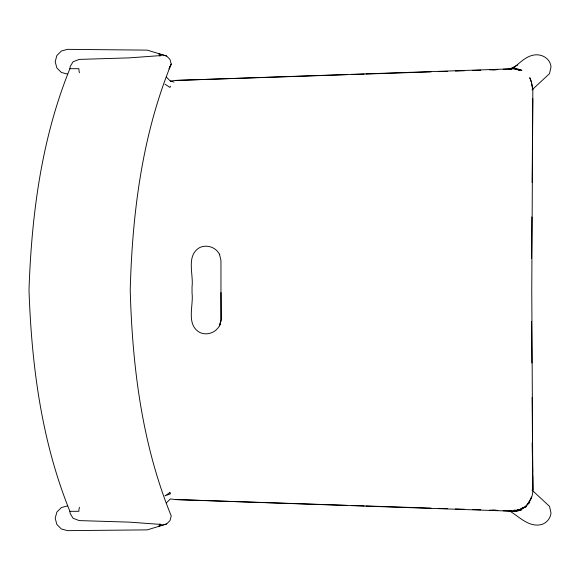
<?xml version="1.0" encoding="UTF-8"?>
<svg xmlns="http://www.w3.org/2000/svg" width="580" height="580" viewBox="0 0 580 580"><rect width="100%" height="100%" fill="white"/><g stroke="black" fill="none" stroke-linecap="round" stroke-linejoin="round"><path stroke-width="0.87" d="M220.61 322.879C218.218 331.593 207.937 336.364 199.737 332.449C185.781 324.546 193.706 305.725 192.038 293.154L192.038 286.846C193.706 274.275 185.781 255.454 199.737 247.551C207.104 244.165 216.26 247.356 219.711 254.743L219.465 254.134L220.958 260.5L220.958 319.5L219.465 325.866L220.625 322.813M509.276 510.733L512.705 511.255L509.276 510.683C521.384 513.547 533.107 502.295 532.832 490.23L531.766 290L532.832 89.769L531.28 81.338L529.75 77.662L531.483 82.49L532.832 89.769M531.57 258.419L531.889 216.905M532.15 182.613L532.795 98.687M159.631 524.044L161.175 524.458L129.463 522.138L79.177 520.593L73.116 518.274L70.224 513.626L69.897 511.306C41.434 441.206 31.574 365.212 29 290.058C31.559 214.868 41.419 138.83 69.897 68.694L70.224 66.374L73.116 61.727L79.177 59.406L129.463 57.862L161.175 55.542L159.631 55.956M170.484 86.188L169.904 87.42L164.988 84.165M168.91 68.918L171.231 64.046L169.991 59.406L166.59 56.014L158.855 53.991L161.951 54.767M169.635 67.251L171.231 64.046C142.049 135.59 132.298 213.317 130.232 290.058C132.312 366.763 142.064 444.454 171.231 515.953L169.991 520.593L166.59 523.986L158.855 526.009L161.951 525.234M166.387 502.896L170.346 498.93L175.414 499.561L511.016 511.147L503.114 510.704M532.012 89.9L549.535 73.617L551 66.961C550.492 59.24 543.003 54.346 535.666 54.825C526.111 55.477 519.803 63.213 512.568 68.476L510.965 69.187M517.251 510.016L519.898 509.863L523.421 507.174M528.344 503.418L529.75 502.338L526.807 505.448L531.483 497.51L531.28 498.662L531.273 496.973M515.605 66.656L512.568 68.476L509.189 69.303L517.78 64.975M519.898 509.863L526.415 506.565L520.804 508.638M513.59 511.313L518.397 509.53M67.57 505.89L61.386 507.551L56.855 512.082L55.194 518.274L56.855 524.458L61.386 528.989L67.57 530.649L147.255 529.874L166.59 523.986M509.276 69.267L513.59 68.686L519.898 70.136L518.136 70.035M166.387 77.104L170.346 81.069L175.414 80.439L511.016 68.853L503.114 69.295M513.713 510.226L515.482 510.125M492.623 69.875L497.85 69.585M175.414 80.439L347.043 74.682M351.56 74.53L364.211 74.109M366.016 74.044L431.056 71.869M438.277 71.623L447.31 71.318M455.445 71.05L464.478 70.745M472.606 70.47L480.733 70.202M489.766 69.897L496.096 69.687M69.897 68.694L78.88 68.694A8.04 4.234 90 0 0 79.453 72.71M69.897 511.306L78.88 511.306A8.04 4.234 -90 0 1 79.453 507.29M175.414 499.561L347.043 505.318M351.56 505.47L364.211 505.89M366.016 505.956L431.056 508.131M438.277 508.377L447.31 508.682M455.445 508.95L464.478 509.254M472.606 509.53L480.733 509.798M489.766 510.103L496.096 510.313M492.623 510.125L497.85 510.414M166.59 56.014L147.255 50.127L67.57 49.351L61.386 51.011L56.855 55.542L55.194 61.727L56.855 67.918L61.386 72.449L67.57 74.109M170.346 81.069L174.014 82.07M510.965 510.813L512.568 511.524L516.519 511.4L521.87 509.697L512.568 511.524L509.189 510.697C519.288 516.628 529.25 528.163 542.271 524.32C547.063 522.486 550.522 518.187 551 513.039L549.535 506.384L532.012 490.1M531.28 81.338L531.483 82.49M532.157 442.815L532.65 471.75M532.73 476.274L532.832 490.23L532.15 397.387M531.57 321.581L531.889 363.094M221.002 292.603L221.205 321.291M169.904 492.579L164.988 495.835L170.484 493.812L169.904 492.579M516.519 68.6L512.568 68.476L521.87 70.303L516.519 68.6"/></g></svg>
